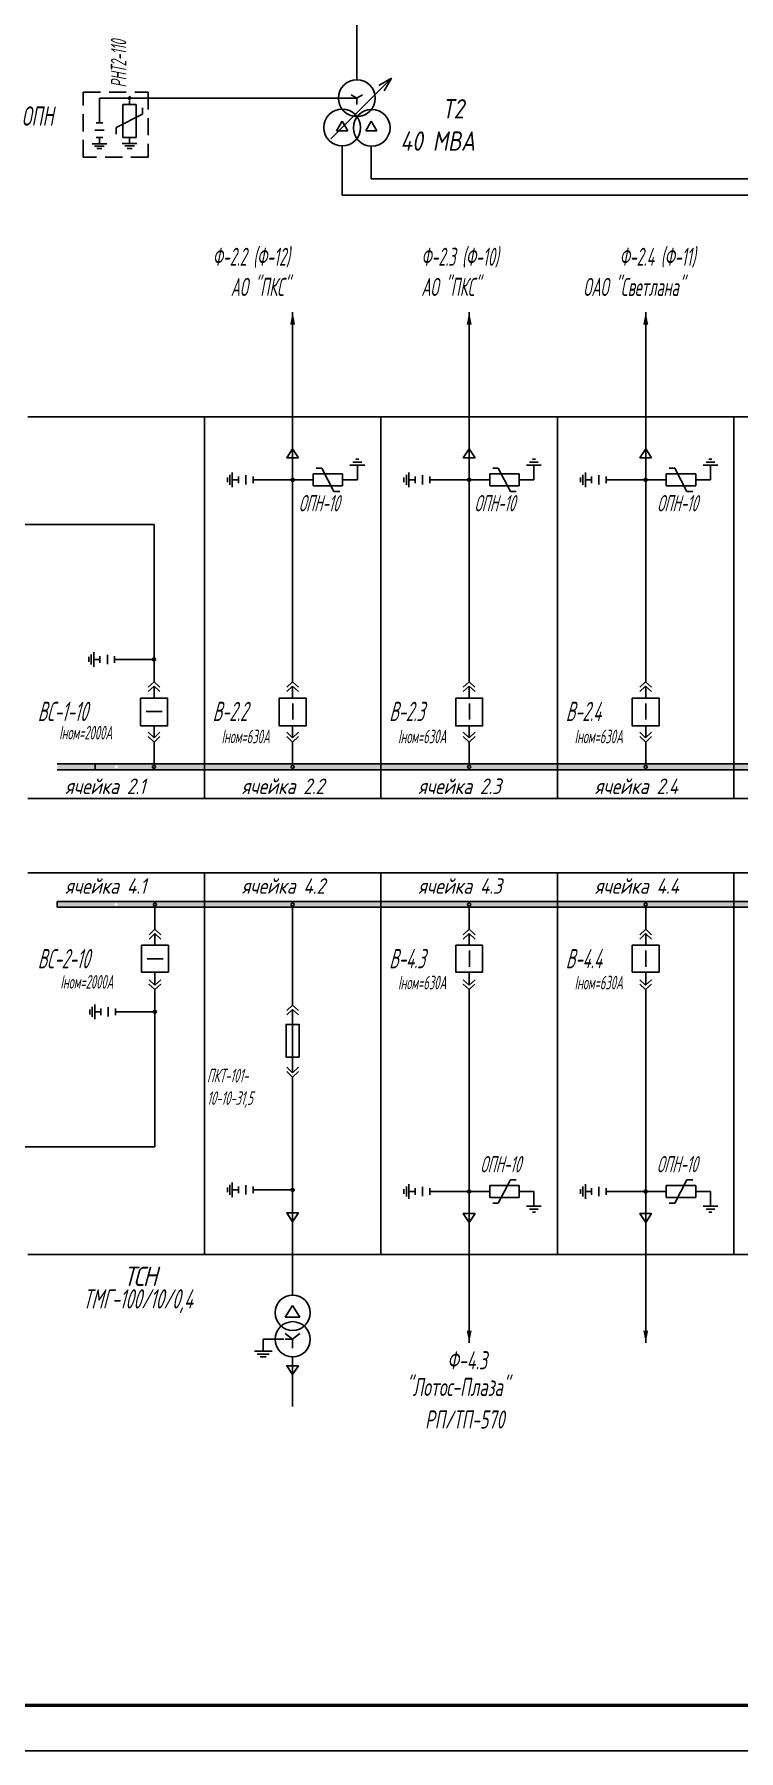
# Model space of a CAD drawing. Header units: millimetres. Extents: x 2325 to 2745, y -245 to 52.
# Drawn here: x 2542.7 to 2620.6, y -244.6 to -54.8 of the extents above; entities that cross this region are included whole.
import ezdxf
from ezdxf.enums import TextEntityAlignment as Align

# ---------------------------------------------------------------- set-up
doc = ezdxf.new("R2010")
doc.units = ezdxf.units.MM
doc.linetypes.add('DASHED', pattern=[19.05, 12.7, -6.35])
doc.linetypes.add('DASHED2', pattern=[9.525, 6.35, -3.175])
for name, color, linetype in [('10_КВ', 32, 'Continuous'), ('110_КВ', 250, 'Continuous'), ('ЗАЩИТА_ПЕРЕНАПРЯЖЕНИЙ', 168, 'Continuous'), ('РАЗЪЕД_РУБИЛЬН', 150, 'Continuous'), ('СОЕД_ОБМ', 7, 'Continuous'), ('ТЕКСТ', 7, 'Continuous')]:
    doc.layers.add(name, color=color, linetype=linetype)
doc.styles.add('GOST TYPE_A', font='', dxfattribs={"oblique": 11})
doc.styles.add('ГОСТ type A', font='', dxfattribs={"oblique": 15, "height": 4})
doc.styles.get('GOST TYPE_A').set_extended_font_data('GOST type A')
doc.styles.get('ГОСТ type A').set_extended_font_data('GOST type A')

# ---------------------------------------------------------------- blocks, each defined once
blk = doc.blocks.new('РЕГУЛИРОВАНИЕ')
for p, q in [((-10.61, -10.61), (14.14, 14.14)), ((14.14, 14.14), (8.95, 11.14)), ((14.14, 14.14), (11.14, 8.95))]:
    blk.add_line(p, q)
blk = doc.blocks.new('ОБМОТКА_Y-0')
at = {"layer": 'СОЕД_ОБМ', "color": 0}
for p, q in [((-2.3, 1.33), (0, 0)), ((0, 0), (2.3, 1.33)), ((0, 0), (2.5, 0)), ((0, 0), (0, -2.66))]:
    blk.add_line(p, q, dxfattribs=at)
blk = doc.blocks.new('ОБМОТКА_Д')
at = {"layer": 'СОЕД_ОБМ', "color": 0}
for p, q in [((-2.3, -1.33), (0, 2.66)), ((0, 2.66), (2.3, -1.33)), ((2.3, -1.33), (-2.3, -1.33))]:
    blk.add_line(p, q, dxfattribs=at)
blk = doc.blocks.new('ЗАЗЕМЛЕНИЕ')
at = {"color": 0, "linetype": 'ByBlock'}
for p, q in [((0, 0), (0, -2.5)), ((-3, -2.5), (3, -2.5)), ((-2, -3.5), (2, -3.5)), ((-1, -4.5), (1, -4.5))]:
    blk.add_line(p, q, dxfattribs=at)
blk = doc.blocks.new('ОТВЕТВЛЕНИЕ')
at = {"color": 0, "linetype": 'ByBlock'}
blk.add_solid([(0, 1.06), (1.06, 0), (-1.06, 0), (0, -1.06)], dxfattribs=at)
blk = doc.blocks.new('Заземл.нож откл. норм.')
at = {"ltscale": 100}
for p, q in [((1.1, 0), (0, 0)), ((1.1, -0.37), (1.1, 0.37)), ((2.73, -0.37), (2.73, 0.37))]:
    blk.add_line(p, q, dxfattribs=at)
blk.add_line((1.91, 0.52), (1.91, -0.52))
at = {"ltscale": 100, "xscale": 0.2717159185103244, "yscale": 0.2717159185103244, "zscale": 0.2717159185103244, "rotation": 90}
blk.add_blockref('ЗАЗЕМЛЕНИЕ', (2.73, 0), dxfattribs=at)

msp = doc.modelspace()

# ---------------------------------------------------------------- hatches: boundary and pattern name
h = msp.add_hatch(color=7)
h.paths.add_polyline_path([(2561.5, -135.48), (2545.23, -135.48), (2545.23, -136.14), (2561.5, -136.14)])
h.paths.add_polyline_path([(2551.57, -135.81, -1), (2551.91, -135.81, -1)], flags=16)
h.paths.add_polyline_path([(2579.96, -135.48), (2561.5, -135.48), (2561.5, -136.14), (2579.96, -136.14)])
h.paths.add_polyline_path([(2571.43, -135.81, -1), (2571.09, -135.81, -1)], flags=16)
h.paths.add_polyline_path([(2581.02, -135.48), (2579.96, -135.48), (2579.96, -136.14), (2581.02, -136.14)])
h.paths.add_polyline_path([(2600.54, -135.48), (2581.02, -135.48), (2581.02, -136.14), (2600.54, -136.14)])
h.paths.add_polyline_path([(2590.95, -135.81, -1), (2590.61, -135.81, -1)], flags=16)
h.paths.add_polyline_path([(2620.06, -135.48), (2600.54, -135.48), (2600.54, -136.14), (2620.06, -136.14)])
h.paths.add_polyline_path([(2610.47, -135.81, -1), (2610.13, -135.81, -1)], flags=16)
h.paths.add_polyline_path([(2639.58, -135.48), (2620.06, -135.48), (2620.06, -136.14), (2639.58, -136.14)])
h.paths.add_polyline_path([(2629.99, -135.81, -1), (2629.65, -135.81, -1)], flags=16)
h.paths.add_polyline_path([(2659.1, -135.48), (2639.58, -135.48), (2639.58, -136.14), (2659.1, -136.14)])
h.paths.add_polyline_path([(2649.5, -135.81, -1), (2649.17, -135.81, -1)], flags=16)
h.paths.add_polyline_path([(2678.61, -135.48), (2659.1, -135.48), (2659.1, -136.14), (2678.61, -136.14)])
h.paths.add_polyline_path([(2669.02, -135.81, -1), (2668.69, -135.81, -1)], flags=16)
h.paths.add_polyline_path([(2688.21, -135.81, -0.414214), (2688.37, -135.64), (2688.37, -135.48), (2678.61, -135.48), (2678.61, -136.14), (2698.13, -136.14), (2698.13, -135.48), (2688.37, -135.48), (2688.37, -135.64, -0.414214), (2688.54, -135.81, -1)])
h.paths.add_polyline_path([(2707.89, -135.64), (2707.89, -135.48), (2698.13, -135.48), (2698.13, -136.14), (2714.4, -136.14), (2714.4, -135.48), (2707.89, -135.48), (2707.89, -135.64, -0.414214), (2708.06, -135.81, -1), (2707.73, -135.81, -0.414214)])
h = msp.add_hatch(color=7)
h.paths.add_polyline_path([(2561.5, -150.69), (2545.23, -150.69), (2545.23, -151.34), (2561.5, -151.34)])
h.paths.add_polyline_path([(2551.91, -151.02, -1), (2551.57, -151.02, -1)], flags=16)
h.paths.add_polyline_path([(2579.96, -150.69), (2561.5, -150.69), (2561.5, -151.34), (2579.96, -151.34)])
h.paths.add_polyline_path([(2571.09, -151.02, -1), (2571.43, -151.02, -1)], flags=16)
h.paths.add_polyline_path([(2581.02, -150.69), (2579.96, -150.69), (2579.96, -151.34), (2581.02, -151.34)])
h.paths.add_polyline_path([(2600.54, -150.69), (2581.02, -150.69), (2581.02, -151.34), (2600.54, -151.34)])
h.paths.add_polyline_path([(2590.95, -151.02, -1), (2590.61, -151.02, -1)], flags=16)
h.paths.add_polyline_path([(2620.06, -150.69), (2600.54, -150.69), (2600.54, -151.34), (2620.06, -151.34)])
h.paths.add_polyline_path([(2610.47, -151.02, -1), (2610.13, -151.02, -1)], flags=16)
h.paths.add_polyline_path([(2639.58, -150.69), (2620.06, -150.69), (2620.06, -151.34), (2639.58, -151.34)])
h.paths.add_polyline_path([(2629.99, -151.02, -1), (2629.65, -151.02, -1)], flags=16)
h.paths.add_polyline_path([(2659.1, -150.69), (2639.58, -150.69), (2639.58, -151.34), (2659.1, -151.34)])
h.paths.add_polyline_path([(2649.5, -151.02, -1), (2649.17, -151.02, -1)], flags=16)
h.paths.add_polyline_path([(2678.61, -150.69), (2659.1, -150.69), (2659.1, -151.34), (2678.61, -151.34)])
h.paths.add_polyline_path([(2669.02, -151.02, -1), (2668.69, -151.02, -1)], flags=16)
h.paths.add_polyline_path([(2688.54, -151.02, -0.414214), (2688.37, -151.19), (2688.37, -151.34), (2698.13, -151.34), (2698.13, -150.69), (2678.61, -150.69), (2678.61, -151.34), (2688.37, -151.34), (2688.37, -151.19, -0.414214), (2688.21, -151.02, -1)])
h.paths.add_polyline_path([(2707.73, -151.02, -1), (2708.06, -151.02, -0.414214), (2707.89, -151.19), (2707.89, -151.34), (2714.4, -151.34), (2714.4, -150.69), (2698.13, -150.69), (2698.13, -151.34), (2707.89, -151.34), (2707.89, -151.19, -0.414214)])

# ---------------------------------------------------------------- linework, layer by layer
at = {"color": 7}
for p, q in [((2564.45, -61.87), (2549.89, -61.87)), ((2549.89, -63.5), (2549.89, -61.87)), ((2553.23, -62.16), (2553.23, -62.58)), ((2554.67, -63.64), (2551.76, -65.13)), ((2554.67, -62.95), (2554.67, -63.64)), ((2551.76, -65.13), (2551.76, -65.85)), ((2576.74, -67.16), (2576.74, -72.61)), ((2579.96, -70.8), (2722.5, -70.8)), ((2649.34, -72.61), (2576.74, -72.61)), ((2571.26, -104.24), (2571.26, -85.54)), ((2590.78, -104.24), (2590.78, -85.54)), ((2610.3, -104.24), (2610.3, -85.54)), ((2561.5, -97.1), (2541.98, -97.1)), ((2561.5, -139.32), (2561.5, -97.1)), ((2561.5, -139.32), (2561.5, -97.1)), ((2561.5, -97.1), (2561.5, -139.32)), ((2561.5, -97.1), (2581.02, -97.1)), ((2581.02, -139.32), (2581.02, -97.1)), ((2581.02, -97.1), (2581.02, -139.32)), ((2581.02, -139.32), (2581.02, -97.1)), ((2581.02, -139.32), (2581.02, -97.1)), ((2581.02, -139.32), (2581.02, -97.1)), ((2600.54, -97.1), (2581.02, -97.1)), ((2600.54, -139.32), (2600.54, -97.1)), ((2600.54, -139.32), (2600.54, -97.1)), ((2600.54, -97.1), (2600.54, -139.32)), ((2600.54, -139.32), (2600.54, -97.1)), ((2620.06, -97.1), (2600.54, -97.1)), ((2620.06, -139.32), (2620.06, -97.1)), ((2620.06, -139.32), (2620.06, -97.1)), ((2620.06, -97.1), (2620.06, -139.32)), ((2620.06, -139.32), (2620.06, -97.1)), ((2639.58, -97.1), (2620.06, -97.1)), ((2571.26, -107.65), (2571.26, -101.3)), ((2571.26, -126.4), (2571.26, -101.64)), ((2577.6, -102.45), (2579.23, -102.45)), ((2578.9, -102.12), (2577.93, -102.12)), ((2578.58, -101.8), (2578.25, -101.8)), ((2578.42, -104.07), (2578.42, -102.45)), ((2590.78, -107.65), (2590.78, -101.3)), ((2590.78, -126.4), (2590.78, -101.64)), ((2597.12, -102.45), (2598.75, -102.45)), ((2598.42, -102.12), (2597.45, -102.12)), ((2598.1, -101.8), (2597.77, -101.8)), ((2597.93, -104.07), (2597.93, -102.45)), ((2610.3, -107.65), (2610.3, -101.3)), ((2610.3, -126.4), (2610.3, -101.64)), ((2616.64, -102.45), (2618.27, -102.45)), ((2617.94, -102.12), (2616.97, -102.12)), ((2617.62, -101.8), (2617.29, -101.8)), ((2617.45, -104.07), (2617.45, -102.45)), ((2571.26, -104.07), (2568, -104.07)), ((2571.26, -105.59), (2571.26, -103.96)), ((2571.26, -104.07), (2573.54, -104.07)), ((2573.86, -102.77), (2574.48, -102.77)), ((2574.48, -102.77), (2575.81, -105.37)), ((2576.79, -104.07), (2578.42, -104.07)), ((2590.78, -104.07), (2587.52, -104.07)), ((2590.78, -105.59), (2590.78, -103.96)), ((2590.78, -104.07), (2593.05, -104.07)), ((2593.38, -102.77), (2594, -102.77)), ((2594, -102.77), (2595.33, -105.37)), ((2596.31, -104.07), (2597.93, -104.07)), ((2610.3, -104.07), (2607.04, -104.07)), ((2610.3, -105.59), (2610.3, -103.96)), ((2610.3, -104.07), (2612.57, -104.07)), ((2612.9, -102.77), (2613.52, -102.77)), ((2613.52, -102.77), (2614.85, -105.37)), ((2615.83, -104.07), (2617.45, -104.07)), ((2575.81, -105.37), (2576.46, -105.37)), ((2595.33, -105.37), (2595.98, -105.37)), ((2614.85, -105.37), (2615.5, -105.37)), ((2532.22, -109), (2555.93, -109)), ((2555.93, -126.4), (2555.93, -109)), ((2555.93, -123.93), (2552.68, -123.93)), ((2555.93, -126.4), (2555.27, -127.01)), ((2555.93, -126.87), (2555.28, -127.48)), ((2555.93, -126.4), (2556.58, -127.01)), ((2555.93, -126.87), (2556.58, -127.48)), ((2555.93, -128.21), (2555.93, -126.88)), ((2571.25, -126.4), (2570.6, -127.01)), ((2571.25, -126.87), (2570.6, -127.48)), ((2571.25, -126.4), (2571.9, -127.01)), ((2571.25, -126.87), (2571.91, -127.48)), ((2571.26, -128.21), (2571.26, -126.88)), ((2590.77, -126.4), (2590.12, -127.01)), ((2590.77, -126.87), (2590.12, -127.48)), ((2590.77, -126.4), (2591.42, -127.01)), ((2590.77, -126.87), (2591.43, -127.48)), ((2590.78, -128.21), (2590.78, -126.88)), ((2610.29, -126.4), (2609.64, -127.01)), ((2610.29, -126.87), (2609.64, -127.48)), ((2610.29, -126.4), (2610.94, -127.01)), ((2610.29, -126.87), (2610.94, -127.48)), ((2610.3, -128.21), (2610.3, -126.88)), ((2571.29, -128.8), (2571.29, -130.58)), ((2590.81, -128.8), (2590.81, -130.58)), ((2610.33, -128.8), (2610.33, -130.58)), ((2556.85, -129.69), (2555.07, -129.69)), ((2555.93, -132.59), (2555.28, -131.98)), ((2555.93, -133.06), (2555.28, -132.45)), ((2555.93, -132.58), (2555.93, -131.29)), ((2555.93, -132.59), (2556.58, -131.98)), ((2555.93, -133.06), (2556.58, -132.45)), ((2571.25, -132.59), (2570.6, -131.98)), ((2571.26, -133.06), (2570.6, -132.45)), ((2571.25, -132.59), (2571.91, -131.98)), ((2571.26, -132.58), (2571.26, -131.29)), ((2571.26, -133.06), (2571.91, -132.45)), ((2590.77, -132.59), (2590.12, -131.98)), ((2590.78, -133.06), (2590.12, -132.45)), ((2590.77, -132.59), (2591.43, -131.98)), ((2590.78, -132.58), (2590.78, -131.29)), ((2590.78, -133.06), (2591.43, -132.45)), ((2610.29, -132.59), (2609.64, -131.98)), ((2610.3, -133.06), (2609.64, -132.45)), ((2610.29, -132.59), (2610.95, -131.98)), ((2610.3, -132.58), (2610.3, -131.29)), ((2610.3, -133.06), (2610.95, -132.45)), ((2555.93, -135.48), (2555.93, -133.06)), ((2571.26, -135.48), (2571.26, -133.06)), ((2590.78, -135.48), (2590.78, -133.06)), ((2610.3, -135.48), (2610.3, -133.06)), ((2549.43, -136.14), (2549.43, -135.48)), ((2541.98, -139.32), (2561.5, -139.32)), ((2561.5, -139.32), (2581.02, -139.32)), ((2581.02, -139.32), (2600.54, -139.32)), ((2600.54, -139.32), (2620.06, -139.32)), ((2620.06, -139.32), (2639.58, -139.32)), ((2541.98, -147.51), (2561.5, -147.51)), ((2561.5, -147.51), (2561.5, -189.73)), ((2561.5, -147.51), (2561.5, -189.73)), ((2561.5, -189.73), (2561.5, -147.51)), ((2561.5, -147.51), (2581.02, -147.51)), ((2581.02, -147.51), (2581.02, -189.73)), ((2581.02, -189.73), (2581.02, -147.51)), ((2581.02, -147.51), (2581.02, -189.73)), ((2581.02, -147.51), (2581.02, -189.73)), ((2581.02, -147.51), (2581.02, -189.73)), ((2581.02, -147.51), (2600.54, -147.51)), ((2600.54, -147.51), (2600.54, -189.73)), ((2600.54, -147.51), (2600.54, -189.73)), ((2600.54, -189.73), (2600.54, -147.51)), ((2600.54, -147.51), (2600.54, -189.73)), ((2600.54, -147.51), (2620.06, -147.51)), ((2620.06, -147.51), (2620.06, -189.73)), ((2620.06, -147.51), (2620.06, -189.73)), ((2620.06, -189.73), (2620.06, -147.51)), ((2620.06, -147.51), (2620.06, -189.73)), ((2620.06, -147.51), (2639.58, -147.51)), ((2545.23, -150.69), (2545.23, -151.34)), ((2556.03, -151.34), (2556.03, -153.77)), ((2571.26, -151.19), (2571.25, -162.14)), ((2590.78, -151.34), (2590.78, -153.77)), ((2610.3, -151.34), (2610.3, -153.77)), ((2556.03, -153.77), (2555.38, -154.38)), ((2556.03, -154.24), (2555.38, -154.85)), ((2556.03, -153.77), (2556.69, -154.38)), ((2556.03, -154.24), (2556.68, -154.85)), ((2556.03, -154.25), (2556.03, -155.54)), ((2590.78, -153.77), (2590.12, -154.38)), ((2590.77, -154.24), (2590.12, -154.85)), ((2590.77, -154.24), (2591.43, -154.85)), ((2590.78, -153.77), (2591.43, -154.38)), ((2590.78, -154.25), (2590.78, -155.54)), ((2610.3, -153.77), (2609.64, -154.38)), ((2610.29, -154.24), (2609.64, -154.85)), ((2610.29, -154.24), (2610.95, -154.85)), ((2610.3, -153.77), (2610.95, -154.38)), ((2610.3, -154.25), (2610.3, -155.54)), ((2556.95, -157.02), (2555.17, -157.02)), ((2590.81, -156.13), (2590.81, -157.91)), ((2610.33, -156.13), (2610.33, -157.91)), ((2556.03, -159.96), (2555.38, -159.35)), ((2556.03, -158.62), (2556.03, -159.95)), ((2556.03, -159.96), (2556.68, -159.35)), ((2590.77, -159.96), (2590.12, -159.35)), ((2590.77, -159.96), (2591.43, -159.35)), ((2590.78, -158.62), (2590.78, -159.95)), ((2610.29, -159.96), (2609.64, -159.35)), ((2610.29, -159.96), (2610.94, -159.35)), ((2610.3, -158.62), (2610.3, -159.95)), ((2556.03, -160.43), (2555.37, -159.82)), ((2556.03, -160.43), (2556.68, -159.82)), ((2556.03, -160.43), (2556.03, -177.83)), ((2590.77, -160.43), (2590.12, -159.82)), ((2590.77, -160.43), (2591.42, -159.82)), ((2590.78, -160.43), (2590.78, -185.19)), ((2610.29, -160.43), (2609.64, -159.82)), ((2610.29, -160.43), (2610.94, -159.82)), ((2610.3, -160.43), (2610.3, -185.19)), ((2556.03, -162.9), (2552.78, -162.9)), ((2571.26, -162.14), (2570.6, -162.75)), ((2571.25, -162.62), (2570.6, -163.23)), ((2571.25, -162.62), (2571.91, -163.23)), ((2571.25, -162.62), (2571.25, -169.63)), ((2571.26, -162.14), (2571.91, -162.75)), ((2571.25, -169.63), (2570.6, -169.02)), ((2571.25, -170.1), (2570.6, -169.49)), ((2571.25, -169.63), (2571.91, -169.02)), ((2571.25, -170.1), (2571.9, -169.5)), ((2571.25, -170.1), (2571.26, -194.22)), ((2532.22, -177.83), (2556.03, -177.83)), ((2590.78, -179.18), (2590.78, -185.53)), ((2610.3, -179.18), (2610.3, -185.53)), ((2590.78, -181.24), (2590.78, -182.87)), ((2594, -184.06), (2595.33, -181.46)), ((2595.33, -181.46), (2595.98, -181.46)), ((2610.3, -181.24), (2610.3, -182.87)), ((2613.52, -184.06), (2614.85, -181.46)), ((2614.85, -181.46), (2615.5, -181.46)), ((2571.26, -182.58), (2568, -182.58)), ((2590.78, -182.76), (2587.52, -182.76)), ((2590.78, -182.59), (2590.78, -199.49)), ((2590.78, -182.76), (2593.05, -182.76)), ((2593.38, -184.06), (2594, -184.06)), ((2596.31, -182.76), (2597.93, -182.76)), ((2597.93, -182.76), (2597.93, -184.38)), ((2610.3, -182.76), (2607.04, -182.76)), ((2610.3, -182.59), (2610.3, -199.49)), ((2610.3, -182.76), (2612.57, -182.76)), ((2612.9, -184.06), (2613.52, -184.06)), ((2615.83, -182.76), (2617.45, -182.76)), ((2617.45, -182.76), (2617.45, -184.38)), ((2597.12, -184.38), (2598.75, -184.38)), ((2598.42, -184.71), (2597.45, -184.71)), ((2598.1, -185.03), (2597.77, -185.03)), ((2616.64, -184.38), (2618.27, -184.38)), ((2617.94, -184.71), (2616.97, -184.71)), ((2617.62, -185.03), (2617.29, -185.03)), ((2561.5, -189.73), (2541.98, -189.73)), ((2561.5, -189.73), (2581.02, -189.73)), ((2600.54, -189.73), (2581.02, -189.73)), ((2620.06, -189.73), (2600.54, -189.73)), ((2639.58, -189.73), (2620.06, -189.73)), ((2571.26, -201.14), (2571.26, -206.55)), ((2571.26, -202.03), (2571.26, -204.63))]:
    msp.add_line(p, q, dxfattribs=at)
at = {"color": 7, "linetype": 'Continuous'}
for p, q in [((2553.94, -62.58), (2552.49, -62.58)), ((2552.49, -62.58), (2552.49, -66.22)), ((2553.94, -66.22), (2553.94, -62.58)), ((2552.49, -66.22), (2553.94, -66.22)), ((2573.54, -103.42), (2573.54, -104.72)), ((2576.79, -103.42), (2573.54, -103.42)), ((2576.79, -104.72), (2576.79, -103.42)), ((2593.05, -103.42), (2593.05, -104.72)), ((2596.31, -103.42), (2593.05, -103.42)), ((2596.31, -104.72), (2596.31, -103.42)), ((2612.57, -103.42), (2612.57, -104.72)), ((2615.83, -103.42), (2612.57, -103.42)), ((2615.83, -104.72), (2615.83, -103.42)), ((2573.54, -104.72), (2576.79, -104.72)), ((2593.05, -104.72), (2596.31, -104.72)), ((2612.57, -104.72), (2615.83, -104.72)), ((2593.05, -183.41), (2593.05, -182.11)), ((2593.05, -182.11), (2596.31, -182.11)), ((2596.31, -182.11), (2596.31, -183.41)), ((2612.57, -183.41), (2612.57, -182.11)), ((2612.57, -182.11), (2615.83, -182.11)), ((2615.83, -182.11), (2615.83, -183.41)), ((2596.31, -183.41), (2593.05, -183.41)), ((2615.83, -183.41), (2612.57, -183.41)), ((2571.26, -186.1), (2571.26, -194.22)), ((2570.44, -196.66), (2571.26, -195.36)), ((2572.07, -196.66), (2571.26, -195.36)), ((2572.07, -196.66), (2570.44, -196.66)), ((2568, -200.4), (2568, -199.1)), ((2571.26, -199.1), (2570.44, -198.45)), ((2571.26, -199.1), (2570.44, -199.1)), ((2571.26, -199.1), (2572.07, -198.45)), ((2571.26, -199.1), (2571.26, -200.08)), ((2567.03, -200.4), (2568.98, -200.4)), ((2567.35, -200.73), (2568.66, -200.73)), ((2567.68, -201.05), (2568.33, -201.05)), ((2571.26, -201.05), (2571.26, -202.03))]:
    msp.add_line(p, q, dxfattribs=at)
at = {"color": 7, "linetype": 'DASHED'}
msp.add_line((2570.28, -199.1), (2568, -199.1), dxfattribs=at)
at = {"color": 7}
for points in [[(2745.14, -244.59), (2325.15, -244.59), (2325.15, 52.38), (2745.14, 52.38)], [(2554.45, -128.21), (2557.42, -128.21), (2557.42, -131.29), (2554.45, -131.29)], [(2569.78, -128.21), (2572.74, -128.21), (2572.74, -131.29), (2569.78, -131.29)], [(2589.29, -128.21), (2592.26, -128.21), (2592.26, -131.29), (2589.29, -131.29)], [(2608.81, -128.21), (2611.78, -128.21), (2611.78, -131.29), (2608.81, -131.29)], [(2554.55, -155.54), (2557.52, -155.54), (2557.52, -158.5), (2554.55, -158.5)], [(2589.29, -155.54), (2592.26, -155.54), (2592.26, -158.5), (2589.29, -158.5)], [(2608.81, -155.54), (2611.78, -155.54), (2611.78, -158.5), (2608.81, -158.5)]]:
    msp.add_lwpolyline(points, close=True, dxfattribs=at)
at = {"color": 7, "lineweight": 50}
msp.add_lwpolyline([(2740.14, -239.59), (2345.15, -239.59), (2345.15, 47.38), (2740.14, 47.38)], close=True, dxfattribs=at)
at = {"color": 7, "linetype": 'DASHED2', "ltscale": 0.3}
msp.add_lwpolyline([(2548.1, -61.21), (2555.29, -61.21), (2555.29, -68.4), (2548.1, -68.4)], close=True, dxfattribs=at)
at = {"color": 7, "linetype": 'Continuous'}
for points in [[(2571.91, -101.64), (2570.61, -101.64), (2571.26, -100.66)], [(2591.43, -101.64), (2590.13, -101.64), (2590.78, -100.66)], [(2610.95, -101.64), (2609.65, -101.64), (2610.3, -100.66)], [(2571.97, -167.89), (2570.53, -167.89), (2570.53, -164.28), (2571.97, -164.28)], [(2571.91, -185.13), (2570.61, -185.13), (2571.26, -186.1)], [(2591.43, -185.19), (2590.13, -185.19), (2590.78, -186.17)], [(2610.95, -185.19), (2609.65, -185.19), (2610.3, -186.17)], [(2571.91, -202.03), (2570.61, -202.03), (2571.26, -203.01)]]:
    msp.add_lwpolyline(points, close=True, dxfattribs=at)
at = {"color": 7}
for centre, radius in [((2578.36, -61.87), 2.03), ((2576.74, -65.12), 2.03), ((2580, -65.15), 2.03), ((2571.26, -104.07), 0.169), ((2590.78, -104.07), 0.169), ((2610.3, -104.07), 0.169), ((2555.93, -123.93), 0.169), ((2555.93, -135.81), 0.169), ((2571.26, -135.81), 0.169), ((2590.78, -135.81), 0.169), ((2610.3, -135.81), 0.169), ((2556.03, -151.02), 0.169), ((2571.26, -151.02), 0.169), ((2590.78, -151.02), 0.169), ((2610.3, -151.02), 0.169), ((2556.03, -162.9), 0.169), ((2571.26, -182.58), 0.169), ((2590.78, -182.76), 0.169), ((2610.3, -182.76), 0.169)]:
    msp.add_circle(centre, radius, dxfattribs=at)
at = {"color": 7, "linetype": 'Continuous'}
for centre in [(2571.26, -196.17), (2571.26, -199.1)]:
    msp.add_circle(centre, 1.95, dxfattribs=at)
at = {"layer": '10_КВ', "color": 7}
for p, q in [((2578.36, -52.57), (2578.36, -59.84)), ((2579.96, -70.8), (2579.96, -67.16)), ((2714.4, -135.48), (2545.23, -135.48)), ((2545.23, -136.14), (2714.4, -136.14)), ((2545.23, -150.69), (2714.4, -150.69)), ((2714.4, -151.34), (2545.23, -151.34))]:
    msp.add_line(p, q, dxfattribs=at)
for points in [[(2571.26, -86.9, 0.542, 0, 0), (2571.26, -85.54, 0, 0, 0)], [(2590.78, -86.9, 0.542, 0, 0), (2590.78, -85.54, 0, 0, 0)], [(2610.3, -86.9, 0.542, 0, 0), (2610.3, -85.54, 0, 0, 0)], [(2590.78, -198.14, 0.542, 0, 0), (2590.78, -199.49, 0, 0, 0)], [(2610.3, -198.14, 0.542, 0, 0), (2610.3, -199.49, 0, 0, 0)]]:
    msp.add_lwpolyline(points, format="xyseb", dxfattribs=at)
at = {"layer": 'РАЗЪЕД_РУБИЛЬН', "color": 7}
for q in [(2564.45, -61.87), (2564.45, -61.87), (2568.58, -61.87)]:
    msp.add_line((2578.36, -61.87), q, dxfattribs=at)

# ---------------------------------------------------------------- block references
at = {"color": 7, "ltscale": 100}
for p, rotation in [((2549.89, -63.5), 270), ((2568, -104.07), 180), ((2587.52, -104.07), 180), ((2607.04, -104.07), 180), ((2552.68, -123.93), 180), ((2552.78, -162.9), 180), ((2568, -182.58), 180), ((2587.52, -182.76), 180), ((2607.04, -182.76), 180)]:
    msp.add_blockref('Заземл.нож откл. норм.', p, dxfattribs=dict(at, rotation=rotation))
at = {"layer": '10_КВ', "color": 7, "xscale": 0.2710387092091057, "yscale": 0.2710387092091057, "zscale": 0.2710387092091057}
for p in [(2576.74, -65.13), (2579.96, -65.13)]:
    msp.add_blockref('ОБМОТКА_Д', p, dxfattribs=at)
at = {"layer": '110_КВ', "color": 7, "yscale": 0.2710387092091057}
for name, p, xscale, zscale in [('РЕГУЛИРОВАНИЕ', (2578.36, -63.5), 0.2710387092091057, 0.2710387092091057), ('ОБМОТКА_Y-0', (2578.36, -61.87), -0.2710387092091057, 0.2710387092086675)]:
    msp.add_blockref(name, p, dxfattribs=dict(at, xscale=xscale, zscale=zscale))
at = {"layer": 'ЗАЩИТА_ПЕРЕНАПРЯЖЕНИЙ', "color": 7, "xscale": 0.2710387092091057, "yscale": 0.2710387092091057, "zscale": 0.2710387092091057, "rotation": 90}
msp.add_blockref('ОТВЕТВЛЕНИЕ', (2553.23, -61.87), dxfattribs=at)
at = {"layer": 'ЗАЩИТА_ПЕРЕНАПРЯЖЕНИЙ', "color": 7, "xscale": 0.2710387092091057, "yscale": 0.2710387092091057, "zscale": 0.2710387092091057}
msp.add_blockref('ЗАЗЕМЛЕНИЕ', (2553.23, -66.21), dxfattribs=at)

# ---------------------------------------------------------------- texts
at = {"color": 7, "style": 'GOST TYPE_A', "oblique": 11, "width": 0.7}
msp.add_text('РНТ2-110', height=1.711, rotation=90, dxfattribs=at).set_placement((2552.87, -60.69))
at = {"color": 7, "style": 'GOST TYPE_A', "oblique": 11, "width": 0.8}
msp.add_text('ОПН', height=2.139, dxfattribs=at).set_placement((2541.31, -64.92))
at = {"color": 7, "insert": (2583.11, -61.98), "char_height": 2.1389, "attachment_point": 1, "style": 'GOST TYPE_A'}
msp.add_mtext_dynamic_manual_height_columns('\\A1;\\pi4.7141;Т2\\P\\pi0.062854;40 МВА', width=12.5148, gutter_width=1250, heights=[0], dxfattribs=at)
at = {"layer": 'ТЕКСТ', "color": 7, "lineweight": 15, "style": 'GOST TYPE_A', "oblique": 11, "width": 0.7}
for s, p in [('Iном=2000А', (2548.38, -132.78)), ('Iном=630А', (2566.07, -133.2)), ('Iном=630А', (2585.59, -133.2)), ('Iном=630А', (2605.11, -133.2)), ('Iном=2000А', (2548.52, -160.33)), ('Iном=630А', (2585.59, -160.41)), ('Iном=630А', (2605.11, -160.41))]:
    msp.add_text(s, height=1.5, dxfattribs=at).set_placement(p, align=Align.CENTER)
at = {"layer": 'ТЕКСТ', "color": 7, "style": 'GOST TYPE_A', "oblique": 11, "width": 0.8}
for s, p in [('Ф-4.3', (2590.57, -202.42)), ('"Лотос-Плаза"', (2589.51, -205.37)), ('РП/ТП-570', (2590.3, -208.97))]:
    msp.add_text(s, height=2, dxfattribs=at).set_placement(p, align=Align.CENTER)
at = {"layer": 'ТЕКСТ', "color": 7}
for s, insert, char_height, width, attachment_point, style in [('\\pi24;{\\W0.7;Ф-2.2 (Ф-12)\\P\\pi26;АО "ПКС"}', (2538.42, -81.08), 2, 50.4494, 4, 'GOST TYPE_A'), ('\\pi16,l10;{\\W0.7;Ф-2.3 (Ф-10)\\P\\pi26,l0;АО "ПКС"}', (2559.49, -81.08), 2, 56.5472, 4, 'GOST TYPE_A'), ('\\pi4;{\\W0.7;Ф-2.4 (Ф-11)\\P\\pi0;ОАО "Светлана"}', (2603.41, -81.08), 2, 51.2576, 4, 'GOST TYPE_A'), ('{\\W0.7;ОПН-10}', (2571.94, -107.56), 1.8, 9.5811, 7, 'ГОСТ type A'), ('{\\W0.7;ОПН-10}', (2591.36, -107.56), 1.8, 9.5811, 7, 'ГОСТ type A'), ('{\\W0.7;ОПН-10}', (2611.56, -107.56), 1.8, 9.5811, 7, 'ГОСТ type A'), ('{\\W0.7;ВС-1-10}', (2543.07, -130.75), 2.1389, 1.8374, 7, 'ГОСТ type A'), ('{\\W0.7;В-2.2}', (2562.41, -130.75), 2.1389, 1.8374, 7, 'ГОСТ type A'), ('{\\W0.7;В-2.3}', (2581.93, -130.75), 2.1389, 1.8374, 7, 'ГОСТ type A'), ('{\\W0.7;В-2.4}', (2601.45, -130.75), 2.1389, 1.8374, 7, 'ГОСТ type A'), ('ячейка 2.1', (2546.13, -138.81), 1.711, 17.1707, 7, 'ГОСТ type A'), ('ячейка 2.2', (2565.65, -138.81), 1.711, 17.1707, 7, 'ГОСТ type A'), ('ячейка 2.3', (2585.17, -138.81), 1.711, 17.1707, 7, 'ГОСТ type A'), ('ячейка 2.4', (2604.69, -138.81), 1.711, 17.1707, 7, 'ГОСТ type A'), ('ячейка 4.1', (2546.13, -149.84), 1.711, 17.1707, 7, 'ГОСТ type A'), ('ячейка 4.2', (2565.65, -149.84), 1.711, 17.1707, 7, 'ГОСТ type A'), ('ячейка 4.3', (2585.17, -149.84), 1.711, 17.1707, 7, 'ГОСТ type A'), ('ячейка 4.4', (2604.69, -149.84), 1.711, 17.1707, 7, 'ГОСТ type A'), ('{\\W0.7;ВС-2-10}', (2543.07, -158.09), 2.1389, 1.8374, 7, 'ГОСТ type A'), ('{\\W0.7;В-4.3}', (2581.93, -158.08), 2.1389, 1.8374, 7, 'ГОСТ type A'), ('{\\W0.7;В-4.4}', (2601.45, -158.08), 2.1389, 1.8374, 7, 'ГОСТ type A'), ('{\\W0.7;ПКТ-101-\\P10-10-31,5}', (2561.78, -173.53), 1.495, 1.8374, 7, 'ГОСТ type A'), ('{\\W0.7;ОПН-10}', (2592.01, -180.64), 1.8, 9.5811, 7, 'ГОСТ type A'), ('{\\W0.7;ОПН-10}', (2611.53, -180.64), 1.8, 9.5811, 7, 'ГОСТ type A')]:
    msp.add_mtext(s, dxfattribs=dict(at, insert=insert, char_height=char_height, width=width, attachment_point=attachment_point, style=style))
at = {"layer": 'ТЕКСТ', "color": 7, "insert": (2552.56, -191.07), "char_height": 2.1389, "width": 9.5811, "attachment_point": 1, "line_spacing_factor": 0.7, "style": 'ГОСТ type A'}
msp.add_mtext('\\pi1.677;{\\W0.75;\\T0.75;        \\W1.05;ТСН\\P\\pi-4.4926;\\W0.75;\\T1;ТМГ-100/10/0,4}', dxfattribs=at)

doc.saveas('drawing.dxf')
